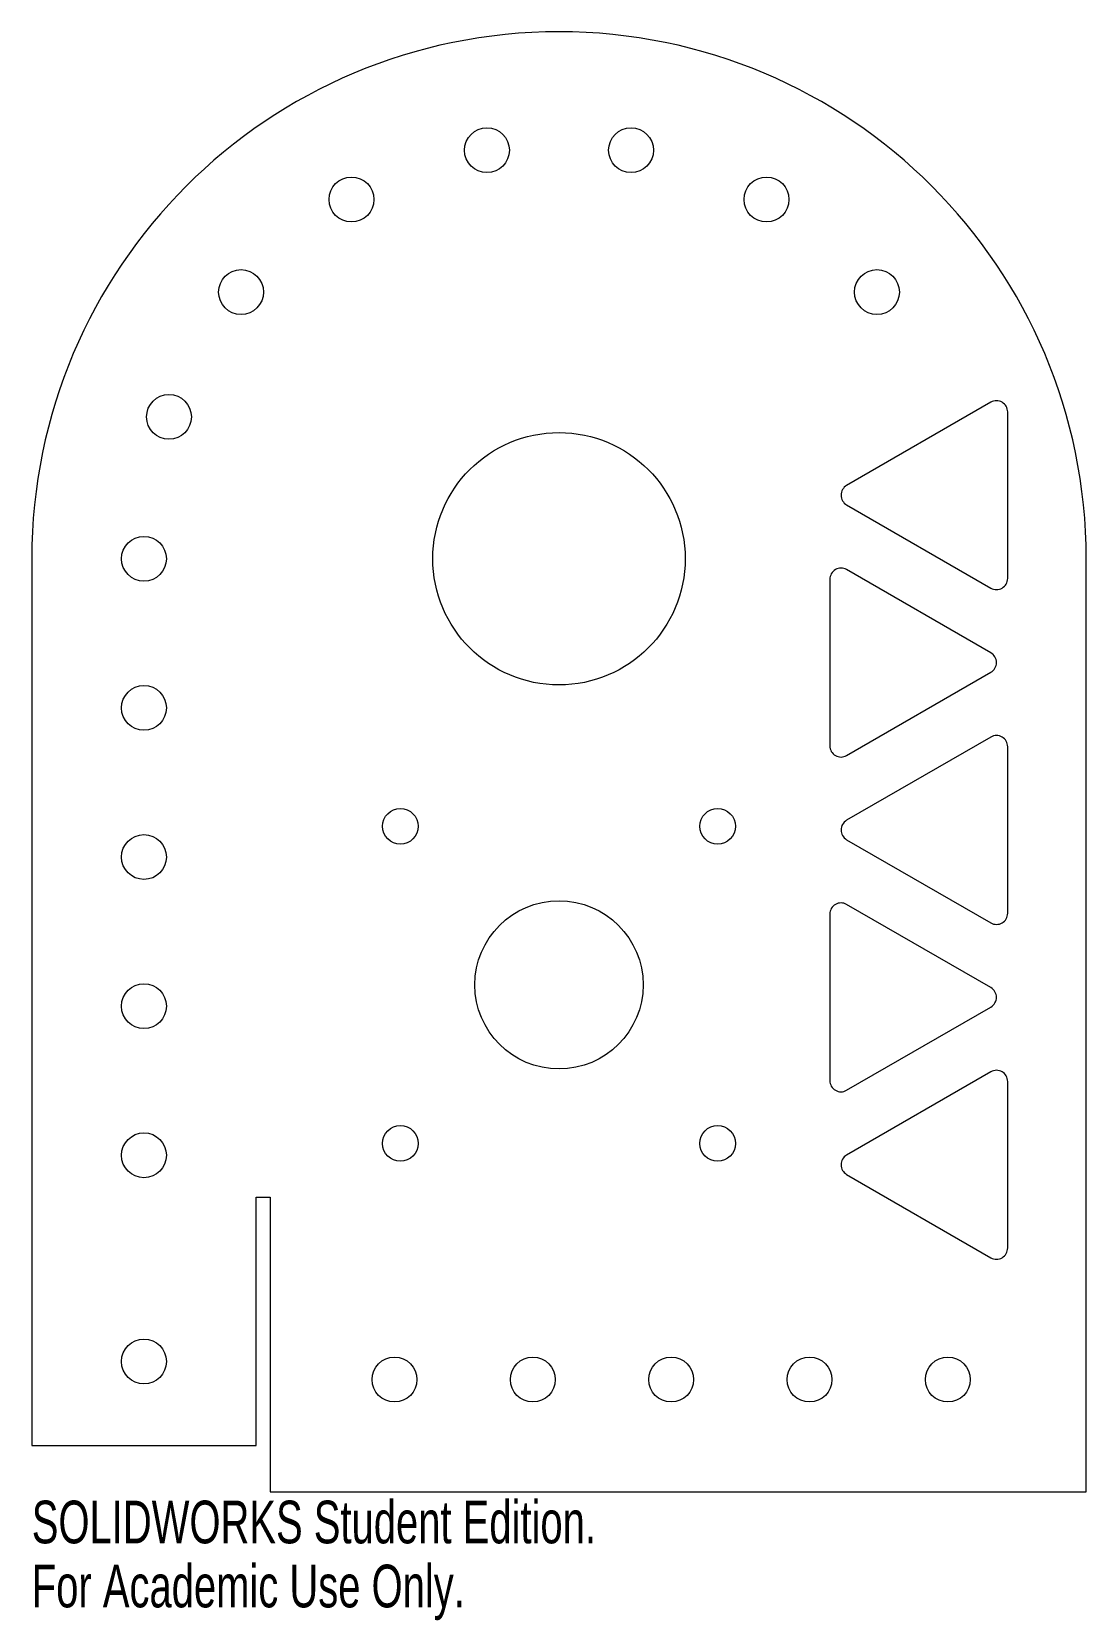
# Model space of a CAD drawing. Header units: inches. Extents: x 15 to 19.7, y -1.73 to 5.35.
import ezdxf

# ---------------------------------------------------------------- set-up
doc = ezdxf.new("R2010")
doc.units = ezdxf.units.IN
doc.header["$MEASUREMENT"] = 0
doc.styles.add('SLDTEXTSTYLE0', font='TXT', dxfattribs={"width": 0.7})

msp = doc.modelspace()

# ---------------------------------------------------------------- linework, layer by layer
at = {"color": 7, "linetype": 'Continuous', "lineweight": 15}
for p, q in [((19.275, 3.6981), (18.6321, 3.3269)), ((19.35, 2.9124), (19.35, 3.6548)), ((18.6321, 3.2403), (19.275, 2.8691)), ((15, 3), (15, -0.9545)), ((19.7, -1.16), (19.7, 3)), ((18.5571, 2.9083), (18.5571, 2.166)), ((19.275, 2.5804), (18.6321, 2.9516)), ((18.6321, 2.1227), (19.275, 2.4938)), ((19.275, 2.2052), (18.6321, 1.834)), ((19.35, 1.4195), (19.35, 2.1619)), ((18.6321, 1.7474), (19.275, 1.3762)), ((19.275, 1.0875), (18.6321, 1.4587)), ((18.5571, 1.4154), (18.5571, 0.6731)), ((18.6321, 0.6298), (19.275, 1.0009)), ((19.275, 0.7123), (18.6321, 0.3411)), ((19.35, -0.0734), (19.35, 0.669)), ((18.6321, 0.2545), (19.275, -0.1167)), ((16, 0.1525), (16.0625, 0.1525)), ((16, -0.9545), (16, 0.1525)), ((16.0625, 0.1525), (16.0625, -1.16)), ((15, -0.9545), (16, -0.9545)), ((16.0625, -1.16), (19.7, -1.16))]:
    msp.add_line(p, q, dxfattribs=at)
for centre, radius in [((17.0288, 4.8219), 0.1), ((17.6712, 4.8219), 0.1), ((16.425, 4.6021), 0.1), ((18.275, 4.6021), 0.1), ((15.9328, 4.1892), 0.1), ((18.7672, 4.1892), 0.1), ((15.6116, 3.6327), 0.1), ((17.35, 3), 0.5625), ((15.5, 3), 0.1), ((15.5, 2.335), 0.1), ((16.6429, 1.8071), 0.0795), ((18.0571, 1.8071), 0.0795), ((15.5, 1.67), 0.1), ((17.35, 1.1), 0.375), ((15.5, 1.005), 0.1), ((15.5, 0.34), 0.1), ((16.6429, 0.3929), 0.0795), ((18.0571, 0.3929), 0.0795), ((15.5, -0.5795), 0.1), ((16.6167, -0.66), 0.1), ((17.2333, -0.66), 0.1), ((17.85, -0.66), 0.1), ((18.4667, -0.66), 0.1), ((19.0833, -0.66), 0.1)]:
    msp.add_circle(centre, radius, dxfattribs=at)
for centre, radius, start, end in [((17.35, 3), 2.35, 0, 180), ((19.3, 3.6548), 0.05, 0, 120), ((18.6571, 3.2836), 0.05, 120, 240), ((18.6071, 2.9083), 0.05, 60, 180), ((19.3, 2.9124), 0.05, 240, 0), ((19.25, 2.5371), 0.05, 300, 60), ((19.3, 2.1619), 0.05, 0, 120), ((18.6071, 2.166), 0.05, 180, 300), ((18.6571, 1.7907), 0.05, 120, 240), ((18.6071, 1.4154), 0.05, 60, 180), ((19.3, 1.4195), 0.05, 240, 0), ((19.25, 1.0442), 0.05, 300, 60), ((19.3, 0.669), 0.05, 0, 120), ((18.6071, 0.6731), 0.05, 180, 300), ((18.6571, 0.2978), 0.05, 120, 240), ((19.3, -0.0734), 0.05, 240, 0)]:
    msp.add_arc(centre, radius, start, end, dxfattribs=at)

# ---------------------------------------------------------------- texts
at = {"color": 7, "linetype": 'Continuous', "char_height": 0.1903, "attachment_point": 1, "style": 'SLDTEXTSTYLE0'}
for s, insert in [('SOLIDWORKS Student Edition.', (15, -1.2001)), ('For Academic Use Only.', (15, -1.4856))]:
    msp.add_mtext(s, dxfattribs=dict(at, insert=insert))

doc.saveas('drawing.dxf')
